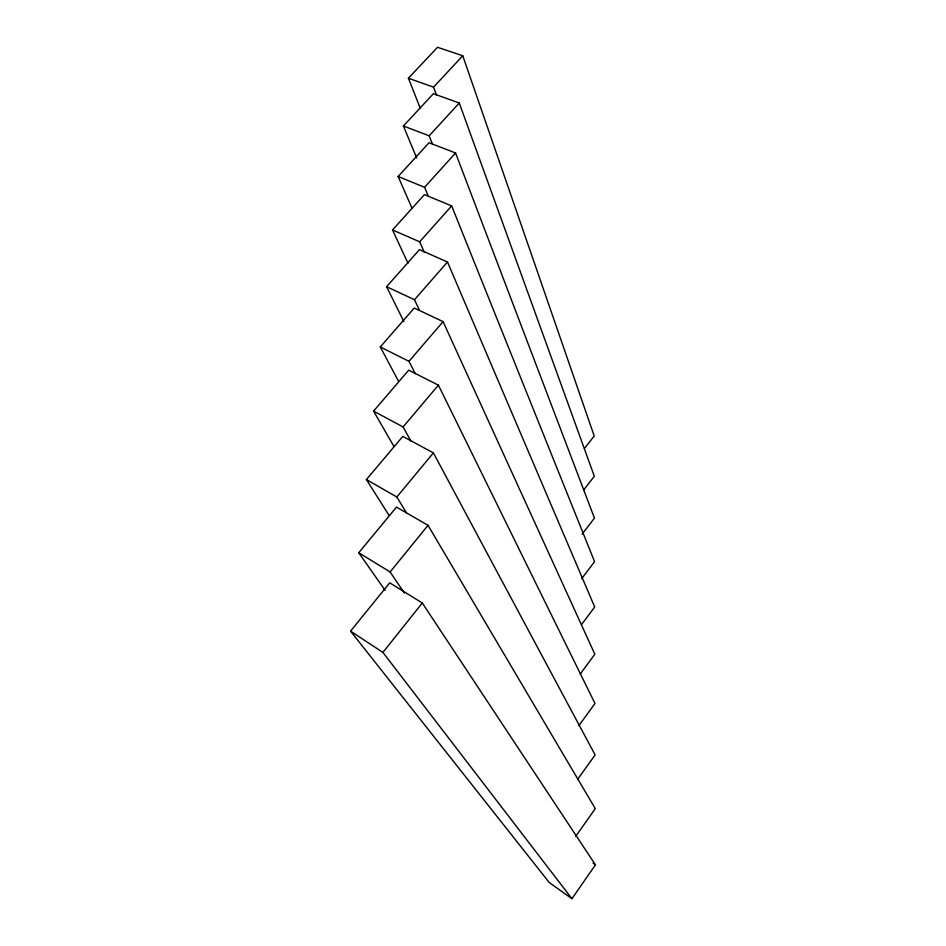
<?xml version="1.0" encoding="UTF-8"?>
<svg xmlns="http://www.w3.org/2000/svg" width="946" height="946" viewBox="0 0 946 946"><rect width="100%" height="100%" fill="white"/><g stroke="black" fill="none" stroke-linecap="round" stroke-linejoin="round"><path stroke-width="1.42" d="M571.928 898.7L595.436 864.857L422.283 602.98L389.728 582.819L350.564 631.148L549.165 882.441L571.928 898.7L382.917 652.409L350.564 631.148M575.7 836.406L595.282 808.653L428.03 525.337L396.492 507.103L358.759 552.736L385.069 590.304M577.639 779.338L595.117 754.92L433.386 452.898L402.807 436.378L366.421 479.563L388.853 515.121M578.905 725.617L594.975 703.481L438.4 385.14L408.719 370.158L373.575 411.12L393.737 446.11M580.194 674.096L594.833 654.218L443.095 321.64L414.265 308.041L380.292 346.957L398.361 380.931M581.518 624.632L594.691 606.977L447.505 261.995L419.48 249.638L386.595 286.685L403.918 321.675M581.66 578.716L594.561 561.652L451.656 205.873L424.387 194.639L392.531 229.961L408.022 263.319M582.121 534.194L594.443 518.112L455.57 152.968L429.023 142.751L398.136 176.488L411.9 207.954M583.493 490.217L594.313 476.264L459.271 103.008L433.398 93.713L403.41 125.984L416.678 157.935M584.462 448.404L594.206 436L462.76 55.755L437.537 47.3L408.412 78.211L420.154 107.927M382.917 652.409L422.283 602.98M404.415 593.107L390.119 571.975L428.03 525.337M406.461 512.838L396.835 496.993L433.386 452.898M411.013 441.214L403.102 426.93L438.4 385.14M415.306 373.717L408.979 361.313L443.095 321.64M419.362 309.992L414.502 299.728L447.505 261.995M424.352 252.346L419.681 241.821L451.656 205.873M427.947 195.337L424.565 187.284L455.57 152.968M432.428 143.993L429.177 135.81L459.271 103.008M436.662 95.44L433.528 87.15L462.76 55.755M408.412 78.211L433.528 87.15M403.41 125.984L429.177 135.81M398.136 176.488L424.565 187.284M392.531 229.961L419.681 241.821M386.595 286.685L414.502 299.728M380.292 346.957L408.979 361.313M373.575 411.12L403.102 426.93M366.421 479.563L396.835 496.993M358.759 552.736L390.119 571.975M593.036 863.201L595.436 864.857"/></g></svg>
